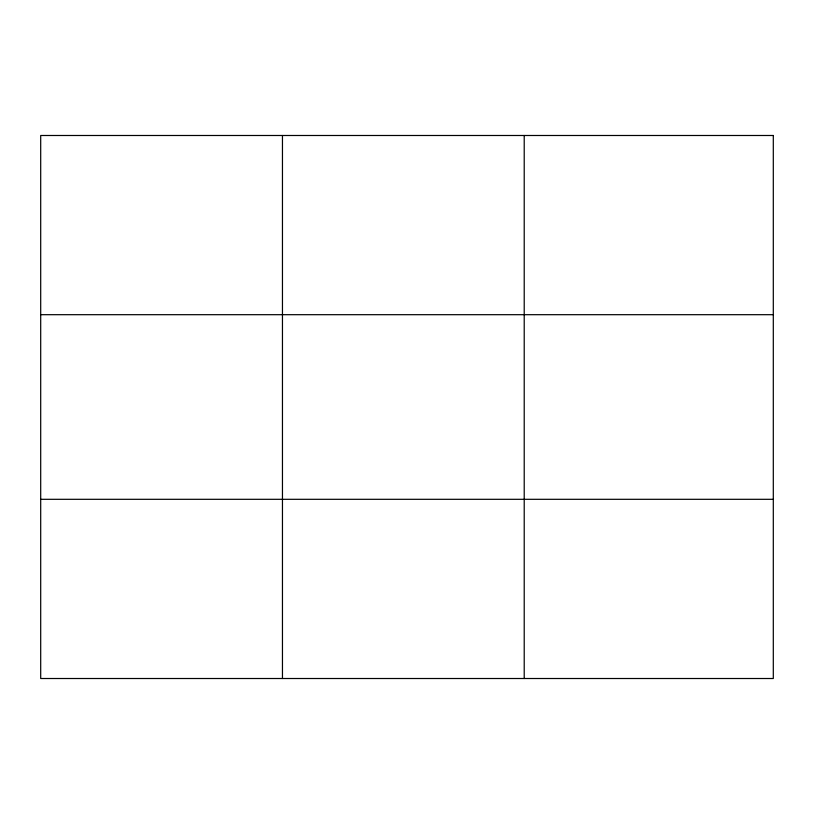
<?xml version="1.0" encoding="UTF-8"?>
<svg xmlns="http://www.w3.org/2000/svg" width="814" height="814" viewBox="0 0 814 814"><rect width="100%" height="100%" fill="white"/><g stroke="black" fill="none" stroke-linecap="round" stroke-linejoin="round"><path stroke-width="1.22" d="M282.458 678.51L282.458 135.49M524.216 678.51L524.216 135.49M40.7 314.692L773.3 314.692M40.7 499.308L773.3 499.308M773.3 135.49L773.3 678.51L40.7 678.51L40.7 135.49L773.3 135.49"/></g></svg>
